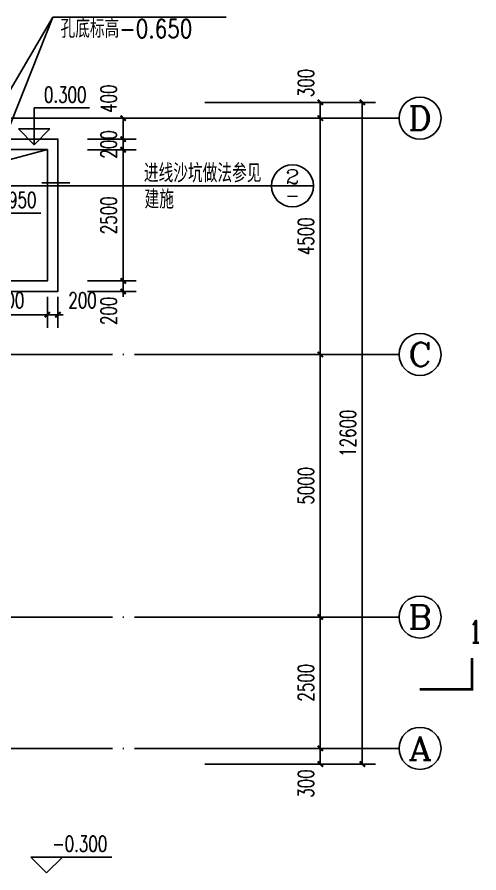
# Model space of a CAD drawing. Extents: x 5066963 to 5185393, y -485691 to -238129.
# Drawn here: x 5128671 to 5137468, y -392732 to -376436 of the extents above; entities that cross this region are included whole.
import ezdxf
from ezdxf.enums import TextEntityAlignment as Align

# ---------------------------------------------------------------- set-up
doc = ezdxf.new("R2010")
doc.units = 0
doc.header["$LTSCALE"] = 1000
doc.header["$MEASUREMENT"] = 0
doc.linetypes.add('DOTE', pattern=[2.42, 2, -0.2, 0.02, -0.2])
doc.layers.get('0').update_dxf_attribs({"linetype": 'CONTINUOUS'})
doc.layers.get('Defpoints').update_dxf_attribs({"linetype": 'CONTINUOUS'})
for name, color, linetype in [('AXIS', 3, 'CONTINUOUS'), ('AXIS_TEXT', 7, 'CONTINUOUS'), ('DIM_ELEV', 3, 'CONTINUOUS'), ('DIM_SYMB', 3, 'CONTINUOUS'), ('DOTE', 252, 'CONTINUOUS'), ('PUB_DIM', 3, 'CONTINUOUS'), ('PUB_TEXT', 7, 'CONTINUOUS')]:
    doc.layers.add(name, color=color, linetype=linetype)
doc.styles.add('_HZTXT', font='txt.shx', dxfattribs={"width": 0.8, "bigfont": 'HZTXT.shx'})
doc.styles.add('_TCH_AXIS', font='COMPLEX', dxfattribs={"bigfont": 'GBCBIG'})
doc.styles.add('_TCH_DIM', font='SIMPLEX', dxfattribs={"bigfont": 'GBCBIG'})
doc.styles.add('_TCH_DIM_T3', font='SIMPLEX', dxfattribs={"width": 0.705882, "bigfont": 'GBCBIG'})
doc.styles.add('_TCH_LABEL', font='COMPLEX', dxfattribs={"bigfont": 'GBCBIG'})
doc.styles.add('COMP', font='COMPLEX', dxfattribs={"bigfont": 'hztxt'})
doc.styles.add('COMPLEX', font='COMPLEX')
doc.dimstyles.new('_TCH_ARCH&&100', dxfattribs={"dimtxt": 297.5, "dimasz": 100, "dimexe": 250, "dimexo": 300, "dimgap": 126.25, "dimtad": 1, "dimdec": 0, "dimzin": 0, "dimdsep": 46, "dimtxsty": '_TCH_DIM_T3', "dimblk": 'ARCHTICK', "dimcen": 0.09, "dimclrt": 7, "dimazin": 2, "dimtfac": 1, "dimtdec": 0, "dimtix": 1, "dimtmove": 2, "dimatfit": 3, "dimfxl": 0, "dimtolj": 1, "dimtzin": 0, "dimarcsym": 0})

# ---------------------------------------------------------------- blocks, each defined once
blk = doc.blocks.new('_ArchTick')
at = {"color": 0, "linetype": 'ByBlock', "const_width": 0.4}
blk.add_lwpolyline([(-0.5, -0.5), (0.5, 0.5)], dxfattribs=at)
blk = doc.blocks.new('*D72')
at = {"layer": 'Defpoints', "color": 0}
for p in [(5127647, -381460), (5129247, -381460), (5129247, -382102)]:
    blk.add_point(p, dxfattribs=at)
at = {"layer": 'PUB_DIM', "color": 0, "lineweight": -2}
for p, q in [((5127647, -381760), (5127647, -382352)), ((5129247, -381760), (5129247, -382352)), ((5127647, -382102), (5129247, -382102))]:
    blk.add_line(p, q, dxfattribs=at)
at = {"layer": 'PUB_DIM', "color": 0, "lineweight": -2, "xscale": 100, "yscale": 100, "zscale": 100, "rotation": 180}
blk.add_blockref('_ArchTick', (5127647, -382102), dxfattribs=at)
at = {"layer": 'PUB_DIM', "color": 0, "lineweight": -2, "xscale": 100, "yscale": 100, "zscale": 100}
blk.add_blockref('_ArchTick', (5129247, -382102), dxfattribs=at)
at = {"layer": 'PUB_DIM', "color": 7, "insert": (5128447, -381827), "char_height": 297.5, "attachment_point": 5, "style": '_TCH_DIM_T3'}
blk.add_mtext('\\A1;1600', dxfattribs=at)
blk = doc.blocks.new('*D73')
at = {"layer": 'Defpoints', "color": 0}
for p in [(5129247, -381460), (5129447, -381460), (5129447, -382102)]:
    blk.add_point(p, dxfattribs=at)
at = {"layer": 'PUB_DIM', "color": 0, "lineweight": -2}
for p, q in [((5129247, -381760), (5129247, -382352)), ((5129447, -381760), (5129447, -382352)), ((5129247, -382102), (5129147, -382102)), ((5129247, -382102), (5129447, -382102)), ((5129447, -382102), (5129547, -382102))]:
    blk.add_line(p, q, dxfattribs=at)
at = {"layer": 'PUB_DIM', "color": 0, "lineweight": -2, "xscale": 100, "yscale": 100, "zscale": 100}
blk.add_blockref('_ArchTick', (5129247, -382102), dxfattribs=at)
at = {"layer": 'PUB_DIM', "color": 0, "lineweight": -2, "xscale": 100, "yscale": 100, "zscale": 100, "rotation": 180}
blk.add_blockref('_ArchTick', (5129447, -382102), dxfattribs=at)
at = {"layer": 'PUB_DIM', "color": 7, "insert": (5129917, -381827), "char_height": 297.5, "attachment_point": 5, "style": '_TCH_DIM_T3'}
blk.add_mtext('\\A1;200', dxfattribs=at)
blk = doc.blocks.new('*D74')
at = {"layer": 'Defpoints', "color": 0}
for p in [(5129715, -381460), (5130691, -381460), (5129715, -381660)]:
    blk.add_point(p, dxfattribs=at)
at = {"layer": 'PUB_DIM', "color": 0, "lineweight": -2}
for p, q in [((5130015, -381460), (5130941, -381460)), ((5130691, -381460), (5130691, -381360)), ((5130691, -381660), (5130691, -381460)), ((5130015, -381660), (5130941, -381660)), ((5130691, -381660), (5130691, -381760))]:
    blk.add_line(p, q, dxfattribs=at)
at = {"layer": 'PUB_DIM', "color": 0, "lineweight": -2, "xscale": 100, "yscale": 100, "zscale": 100}
for p, rotation in [((5130691, -381460), 270), ((5130691, -381660), 90)]:
    blk.add_blockref('_ArchTick', p, dxfattribs=dict(at, rotation=rotation))
at = {"layer": 'PUB_DIM', "color": 7, "insert": (5130416, -382030), "char_height": 297.5, "attachment_point": 5, "rotation": 90, "style": '_TCH_DIM_T3'}
blk.add_mtext('\\A1;200', dxfattribs=at)
blk = doc.blocks.new('*D75')
at = {"layer": 'Defpoints', "color": 0}
for p in [(5129715, -378960), (5130691, -378960), (5129715, -381460)]:
    blk.add_point(p, dxfattribs=at)
at = {"layer": 'PUB_DIM', "color": 0, "lineweight": -2}
for p, q in [((5130015, -378960), (5130941, -378960)), ((5130691, -381460), (5130691, -378960)), ((5130015, -381460), (5130941, -381460))]:
    blk.add_line(p, q, dxfattribs=at)
at = {"layer": 'PUB_DIM', "color": 0, "lineweight": -2, "xscale": 100, "yscale": 100, "zscale": 100}
for p, rotation in [((5130691, -378960), 90), ((5130691, -381460), 270)]:
    blk.add_blockref('_ArchTick', p, dxfattribs=dict(at, rotation=rotation))
at = {"layer": 'PUB_DIM', "color": 7, "insert": (5130416, -380210), "char_height": 297.5, "attachment_point": 5, "rotation": 90, "style": '_TCH_DIM_T3'}
blk.add_mtext('\\A1;2500', dxfattribs=at)
blk = doc.blocks.new('*D76')
at = {"layer": 'Defpoints', "color": 0}
for p in [(5129715, -378760), (5130691, -378760), (5129715, -378960)]:
    blk.add_point(p, dxfattribs=at)
at = {"layer": 'PUB_DIM', "color": 0, "lineweight": -2}
for p, q in [((5130691, -378760), (5130691, -378660)), ((5130015, -378760), (5130941, -378760)), ((5130691, -378960), (5130691, -378760)), ((5130015, -378960), (5130941, -378960)), ((5130691, -378960), (5130691, -379060))]:
    blk.add_line(p, q, dxfattribs=at)
at = {"layer": 'PUB_DIM', "color": 0, "lineweight": -2, "xscale": 100, "yscale": 100, "zscale": 100}
for p, rotation in [((5130691, -378760), 270), ((5130691, -378960), 90)]:
    blk.add_blockref('_ArchTick', p, dxfattribs=dict(at, rotation=rotation))
at = {"layer": 'PUB_DIM', "color": 7, "insert": (5130416, -378860), "char_height": 297.5, "attachment_point": 5, "rotation": 90, "style": '_TCH_DIM_T3'}
blk.add_mtext('\\A1;200', dxfattribs=at)
blk = doc.blocks.new('*D77')
at = {"layer": 'Defpoints', "color": 0}
for p in [(5129715, -378360), (5130691, -378360), (5129715, -378760)]:
    blk.add_point(p, dxfattribs=at)
at = {"layer": 'PUB_DIM', "color": 0, "lineweight": -2}
for p, q in [((5130015, -378360), (5130941, -378360)), ((5130691, -378760), (5130691, -378360)), ((5130015, -378760), (5130941, -378760))]:
    blk.add_line(p, q, dxfattribs=at)
at = {"layer": 'PUB_DIM', "color": 0, "lineweight": -2, "xscale": 100, "yscale": 100, "zscale": 100}
for p, rotation in [((5130691, -378360), 90), ((5130691, -378760), 270)]:
    blk.add_blockref('_ArchTick', p, dxfattribs=dict(at, rotation=rotation))
at = {"layer": 'PUB_DIM', "color": 7, "insert": (5130416, -377990), "char_height": 297.5, "attachment_point": 5, "rotation": 90, "style": '_TCH_DIM_T3'}
blk.add_mtext('\\A1;400', dxfattribs=at)
blk = doc.blocks.new('*D208')
at = {"layer": 'AXIS', "color": 0, "lineweight": -2}
for p, q in [((5132247, -390360), (5134697, -390360)), ((5134447, -390660), (5134447, -390360)), ((5132247, -390660), (5134697, -390660))]:
    blk.add_line(p, q, dxfattribs=at)
at = {"layer": 'Defpoints', "color": 0}
for p in [(5131947, -390360), (5134447, -390360), (5131947, -390660)]:
    blk.add_point(p, dxfattribs=at)
at = {"layer": 'AXIS', "color": 0, "lineweight": -2, "xscale": 100, "yscale": 100, "zscale": 100}
for p, rotation in [((5134447, -390360), 90), ((5134447, -390660), 270)]:
    blk.add_blockref('_ArchTick', p, dxfattribs=dict(at, rotation=rotation))
at = {"layer": 'AXIS', "color": 7, "insert": (5134172, -391030), "char_height": 297.5, "attachment_point": 5, "rotation": 90, "style": '_TCH_DIM_T3'}
blk.add_mtext('\\A1;300', dxfattribs=at)
blk = doc.blocks.new('*D209')
at = {"layer": 'AXIS', "color": 0, "lineweight": -2}
for p, q in [((5132247, -387860), (5134697, -387860)), ((5134447, -390360), (5134447, -387860)), ((5132247, -390360), (5134697, -390360))]:
    blk.add_line(p, q, dxfattribs=at)
at = {"layer": 'Defpoints', "color": 0}
for p in [(5131947, -387860), (5134447, -387860), (5131947, -390360)]:
    blk.add_point(p, dxfattribs=at)
at = {"layer": 'AXIS', "color": 0, "lineweight": -2, "xscale": 100, "yscale": 100, "zscale": 100}
for p, rotation in [((5134447, -387860), 90), ((5134447, -390360), 270)]:
    blk.add_blockref('_ArchTick', p, dxfattribs=dict(at, rotation=rotation))
at = {"layer": 'AXIS', "color": 7, "insert": (5134172, -389110), "char_height": 297.5, "attachment_point": 5, "rotation": 90, "style": '_TCH_DIM_T3'}
blk.add_mtext('\\A1;2500', dxfattribs=at)
blk = doc.blocks.new('*D210')
at = {"layer": 'AXIS', "color": 0, "lineweight": -2}
for p, q in [((5132247, -382860), (5134697, -382860)), ((5134447, -387860), (5134447, -382860)), ((5132247, -387860), (5134697, -387860))]:
    blk.add_line(p, q, dxfattribs=at)
at = {"layer": 'Defpoints', "color": 0}
for p in [(5131947, -382860), (5134447, -382860), (5131947, -387860)]:
    blk.add_point(p, dxfattribs=at)
at = {"layer": 'AXIS', "color": 0, "lineweight": -2, "xscale": 100, "yscale": 100, "zscale": 100}
for p, rotation in [((5134447, -382860), 90), ((5134447, -387860), 270)]:
    blk.add_blockref('_ArchTick', p, dxfattribs=dict(at, rotation=rotation))
at = {"layer": 'AXIS', "color": 7, "insert": (5134172, -385360), "char_height": 297.5, "attachment_point": 5, "rotation": 90, "style": '_TCH_DIM_T3'}
blk.add_mtext('\\A1;5000', dxfattribs=at)
blk = doc.blocks.new('*D211')
at = {"layer": 'AXIS', "color": 0, "lineweight": -2}
for p, q in [((5132247, -378360), (5134697, -378360)), ((5134447, -382860), (5134447, -378360)), ((5132247, -382860), (5134697, -382860))]:
    blk.add_line(p, q, dxfattribs=at)
at = {"layer": 'Defpoints', "color": 0}
for p in [(5131947, -378360), (5134447, -378360), (5131947, -382860)]:
    blk.add_point(p, dxfattribs=at)
at = {"layer": 'AXIS', "color": 0, "lineweight": -2, "xscale": 100, "yscale": 100, "zscale": 100}
for p, rotation in [((5134447, -378360), 90), ((5134447, -382860), 270)]:
    blk.add_blockref('_ArchTick', p, dxfattribs=dict(at, rotation=rotation))
at = {"layer": 'AXIS', "color": 7, "insert": (5134172, -380610), "char_height": 297.5, "attachment_point": 5, "rotation": 90, "style": '_TCH_DIM_T3'}
blk.add_mtext('\\A1;4500', dxfattribs=at)
blk = doc.blocks.new('*D212')
at = {"layer": 'AXIS', "color": 0, "lineweight": -2}
for p, q in [((5132247, -378060), (5134697, -378060)), ((5134447, -378360), (5134447, -378060)), ((5132247, -378360), (5134697, -378360))]:
    blk.add_line(p, q, dxfattribs=at)
at = {"layer": 'Defpoints', "color": 0}
for p in [(5131947, -378060), (5134447, -378060), (5131947, -378360)]:
    blk.add_point(p, dxfattribs=at)
at = {"layer": 'AXIS', "color": 0, "lineweight": -2, "xscale": 100, "yscale": 100, "zscale": 100}
for p, rotation in [((5134447, -378060), 90), ((5134447, -378360), 270)]:
    blk.add_blockref('_ArchTick', p, dxfattribs=dict(at, rotation=rotation))
at = {"layer": 'AXIS', "color": 7, "insert": (5134172, -377690), "char_height": 297.5, "attachment_point": 5, "rotation": 90, "style": '_TCH_DIM_T3'}
blk.add_mtext('\\A1;300', dxfattribs=at)
blk = doc.blocks.new('*D213')
at = {"layer": 'AXIS', "color": 0, "lineweight": -2}
for p, q in [((5132247, -378060), (5135497, -378060)), ((5135247, -390660), (5135247, -378060)), ((5132247, -390660), (5135497, -390660))]:
    blk.add_line(p, q, dxfattribs=at)
at = {"layer": 'Defpoints', "color": 0}
for p in [(5131947, -378060), (5135247, -378060), (5131947, -390660)]:
    blk.add_point(p, dxfattribs=at)
at = {"layer": 'AXIS', "color": 0, "lineweight": -2, "xscale": 100, "yscale": 100, "zscale": 100}
for p, rotation in [((5135247, -378060), 90), ((5135247, -390660), 270)]:
    blk.add_blockref('_ArchTick', p, dxfattribs=dict(at, rotation=rotation))
at = {"layer": 'AXIS', "color": 7, "insert": (5134972, -384360), "char_height": 297.5, "attachment_point": 5, "rotation": 90, "style": '_TCH_DIM_T3'}
blk.add_mtext('\\A1;12600', dxfattribs=at)
blk = doc.blocks.new('_AXISO')
blk.add_circle((0, 0), 0.5)
at = {"layer": 'AXIS_TEXT', "style": 'COMPLEX', "width": 1.041667}
blk.add_attdef('A', text='', height=0.56, dxfattribs=at).set_placement((-0.25, -0.28), (0.25, -0.28), align=Align.FIT)
blk = doc.blocks.new('_INDEX')
blk.add_line((-0.5, 0), (0.5, 0))
blk.add_circle((0, 0), 0.5)
at = {"style": 'COMP'}
for tag, width, p, p2 in [('1', 2.333333, (-0.17, 0.05), (0.17, 0.05)), ('-', 1.166667, (-0.17, -0.39), (0.17, -0.39))]:
    blk.add_attdef(tag, text='', height=0.34, dxfattribs=dict(at, width=width)).set_placement(p, p2, align=Align.FIT)

msp = doc.modelspace()

# ---------------------------------------------------------------- linework, layer by layer
at = {"color": 0}
for points in [[(5127646.8, -378759.7), (5129446.8, -378759.7), (5129446.8, -381659.7), (5127646.8, -381659.7)], [(5127646.8, -381459.7), (5128082.2, -379268.1), (5129246.8, -378959.7)], [(5127646.8, -378959.7), (5129246.8, -378959.7), (5129246.8, -381459.7), (5127646.8, -381459.7)]]:
    msp.add_lwpolyline(points, dxfattribs=at)
at = {"layer": 'AXIS', "color": 0}
for p, q in [((5131946.8, -378359.9), (5135946.8, -378359.9)), ((5131946.8, -382859.9), (5135946.8, -382859.9)), ((5131946.8, -387859.9), (5135946.8, -387859.9)), ((5131946.8, -390359.9), (5135946.8, -390359.9))]:
    msp.add_line(p, q, dxfattribs=at)
at = {"layer": 'DIM_ELEV', "color": 0}
for p, q in [((5128995, -378865.6), (5128995, -378165.6)), ((5128995, -378165.6), (5130052.3, -378165.6)), ((5128995, -378865.6), (5128695, -378565.6)), ((5128695, -378565.6), (5129295, -378565.6)), ((5128995, -378865.6), (5129295, -378565.6)), ((5127768.4, -380170.6), (5129125.7, -380170.6)), ((5129233.4, -392731.5), (5128933.4, -392431.5)), ((5128933.4, -392431.5), (5130473.7, -392431.5)), ((5129233.4, -392731.5), (5129533.4, -392431.5))]:
    msp.add_line(p, q, dxfattribs=at)
at = {"layer": 'DIM_SYMB', "color": 0, "const_width": 50}
msp.add_lwpolyline([(5136339, -389239), (5137339, -389239), (5137339, -388639)], dxfattribs=at)
at = {"layer": 'DOTE', "linetype": 'DOTE'}
for p, q in [((5111546.8, -378359.9), (5131946.8, -378359.9)), ((5111546.8, -382859.9), (5131946.8, -382859.9)), ((5111546.8, -387859.9), (5131946.8, -387859.9)), ((5111546.8, -390359.9), (5131946.8, -390359.9))]:
    msp.add_line(p, q, dxfattribs=at)
at = {"layer": 'PUB_DIM'}
for p, q in [((5129351.6, -376435.7), (5127626.8, -380776.8)), ((5129351.6, -376435.7), (5127626.8, -379370.4)), ((5129351.6, -376435.7), (5132650.2, -376435.7)), ((5130906, -379648.9), (5125285.2, -379648.9)), ((5130762.4, -379648.9), (5134316.7, -379648.9))]:
    msp.add_line(p, q, dxfattribs=at)
at = {"layer": 'PUB_DIM', "const_width": 30}
msp.add_lwpolyline([(5129139.3, -379591.9), (5129681.2, -379591.9)], dxfattribs=at)

# ---------------------------------------------------------------- block references
at = {"layer": 'AXIS', "color": 0}
ref = msp.add_blockref('_AXISO', (5136346.8, -378359.9), dxfattribs=dict(at, xscale=800, yscale=800, zscale=800))
ref.add_attrib('A', 'D', dxfattribs={"layer": 'AXIS_TEXT', "color": 0, "height": 452.5, "style": '_TCH_AXIS', "width": 1.235294}).set_placement((5136120.6, -378586.2), (5136573.1, -378586.2), align=Align.FIT)
ref = msp.add_blockref('_AXISO', (5136346.8, -382859.9), dxfattribs=dict(at, xscale=800, yscale=800, zscale=800))
ref.add_attrib('A', 'C', dxfattribs={"layer": 'AXIS_TEXT', "color": 0, "height": 452.5, "style": '_TCH_AXIS', "width": 1.4}).set_placement((5136120.6, -383086.2), (5136573.1, -383086.2), align=Align.FIT)
ref = msp.add_blockref('_AXISO', (5136346.8, -387859.9), dxfattribs=dict(at, xscale=800, yscale=800, zscale=800))
ref.add_attrib('A', 'B', dxfattribs={"layer": 'AXIS_TEXT', "color": 0, "height": 452.5, "style": '_TCH_AXIS', "width": 1.235294}).set_placement((5136120.6, -388086.2), (5136573.1, -388086.2), align=Align.FIT)
ref = msp.add_blockref('_AXISO', (5136346.8, -390359.9), dxfattribs=dict(at, xscale=800, yscale=800, zscale=800))
ref.add_attrib('A', 'A', dxfattribs={"layer": 'AXIS_TEXT', "color": 0, "height": 452.5, "style": '_TCH_AXIS', "width": 1.166667}).set_placement((5136120.6, -390586.2), (5136573.1, -390586.2), align=Align.FIT)
at = {"layer": 'PUB_DIM'}
ref = msp.add_blockref('_INDEX', (5133916.7, -379648.9), dxfattribs=dict(at, xscale=-800, yscale=800, zscale=800))
ref.add_attrib('1', '2', dxfattribs={"layer": '0', "height": 272, "style": 'COMP', "width": 1.5}).set_placement((5133780.7, -379608.9), (5134052.7, -379608.9), align=Align.FIT)
ref.add_attrib('-', '-', dxfattribs={"layer": '0', "height": 272, "style": 'COMP', "width": 1.166667}).set_placement((5133780.7, -379960.9), (5134052.7, -379960.9), align=Align.FIT)

# ---------------------------------------------------------------- texts
at = {"layer": 'PUB_DIM', "style": '_HZTXT', "width": 0.8}
for s, p in [('孔底标高-0.650', (5129497.9, -376830.9, 0)), ('进线沙坑做法参见', (5131086, -379581.8)), ('建施', (5131098.7, -380082))]:
    msp.add_text(s, height=350, dxfattribs=at).set_placement(p)
at = {"layer": 'PUB_TEXT', "color": 0, "width": 0.705882}
for s, height, style, p in [('0.300', 297.5, '_TCH_DIM', (5129182.3, -378060.6)), ('-0.950', 297.5, '_TCH_DIM', (5127995.7, -380065.6)), ('1', 425, '_TCH_LABEL', (5137274.7, -388351.5)), ('-0.300', 297.5, '_TCH_DIM', (5129343.7, -392326.5))]:
    msp.add_text(s, height=height, dxfattribs=dict(at, style=style)).set_placement(p)

# ---------------------------------------------------------------- dimensions: what is measured, and where the dimension line sits
at = {"layer": 'AXIS', "color": 0}
for base, p1, p2, picture, middle in [((5134446.8, -378059.9), (5131946.8, -378359.9), (5131946.8, -378059.9), '*D212', (5134171.8, -377689.9)), ((5134446.8, -390359.9), (5131946.8, -390659.9), (5131946.8, -390359.9), '*D208', (5134171.8, -391029.9))]:
    dim = msp.add_linear_dim(base=base, p1=p1, p2=p2, angle=90, dimstyle='_TCH_ARCH&&100', dxfattribs=at)
    dim.commit()
    dim.dimension.update_dxf_attribs({"geometry": picture, "text_midpoint": middle, "dimtype": 129})
for p1, p2, distance, picture, middle in [((5131946.8, -390659.9), (5131946.8, -378059.9), -3300, '*D213', (5134971.8, -384359.9)), ((5131946.8, -382859.9), (5131946.8, -378359.9), -2500, '*D211', (5134171.8, -380609.9)), ((5131946.8, -387859.9), (5131946.8, -382859.9), -2500, '*D210', (5134171.8, -385359.9)), ((5131946.8, -390359.9), (5131946.8, -387859.9), -2500, '*D209', (5134171.8, -389109.9))]:
    dim = msp.add_aligned_dim(p1=p1, p2=p2, distance=distance, dimstyle='_TCH_ARCH&&100', dxfattribs=at)
    dim.commit()
    dim.dimension.update_dxf_attribs({"geometry": picture, "text_midpoint": middle})
at = {"layer": 'PUB_DIM', "color": 0}
for base, p1, p2, angle, picture, middle in [((5130690.6, -378359.9), (5129714.7, -378759.7), (5129714.7, -378359.9), 90, '*D77', (5130415.6, -377989.9)), ((5129446.8, -382101.6), (5129246.8, -381459.7), (5129446.8, -381459.7), 0, '*D73', (5129916.8, -381826.6)), ((5130690.6, -381459.7), (5129714.7, -381659.7), (5129714.7, -381459.7), 90, '*D74', (5130415.6, -382029.7))]:
    dim = msp.add_linear_dim(base=base, p1=p1, p2=p2, angle=angle, dimstyle='_TCH_ARCH&&100', dxfattribs=at)
    dim.commit()
    dim.dimension.update_dxf_attribs({"geometry": picture, "text_midpoint": middle, "dimtype": 129})
for p1, p2, distance, picture, middle in [((5129714.7, -378959.7), (5129714.7, -378759.7), -975.8, '*D76', (5130415.6, -378859.7)), ((5129714.7, -381459.7), (5129714.7, -378959.7), -975.8, '*D75', (5130415.6, -380209.7)), ((5127646.8, -381459.7), (5129246.8, -381459.7), -641.9, '*D72', (5128446.8, -381826.6))]:
    dim = msp.add_aligned_dim(p1=p1, p2=p2, distance=distance, dimstyle='_TCH_ARCH&&100', dxfattribs=at)
    dim.commit()
    dim.dimension.update_dxf_attribs({"geometry": picture, "text_midpoint": middle})

doc.saveas('drawing.dxf')
